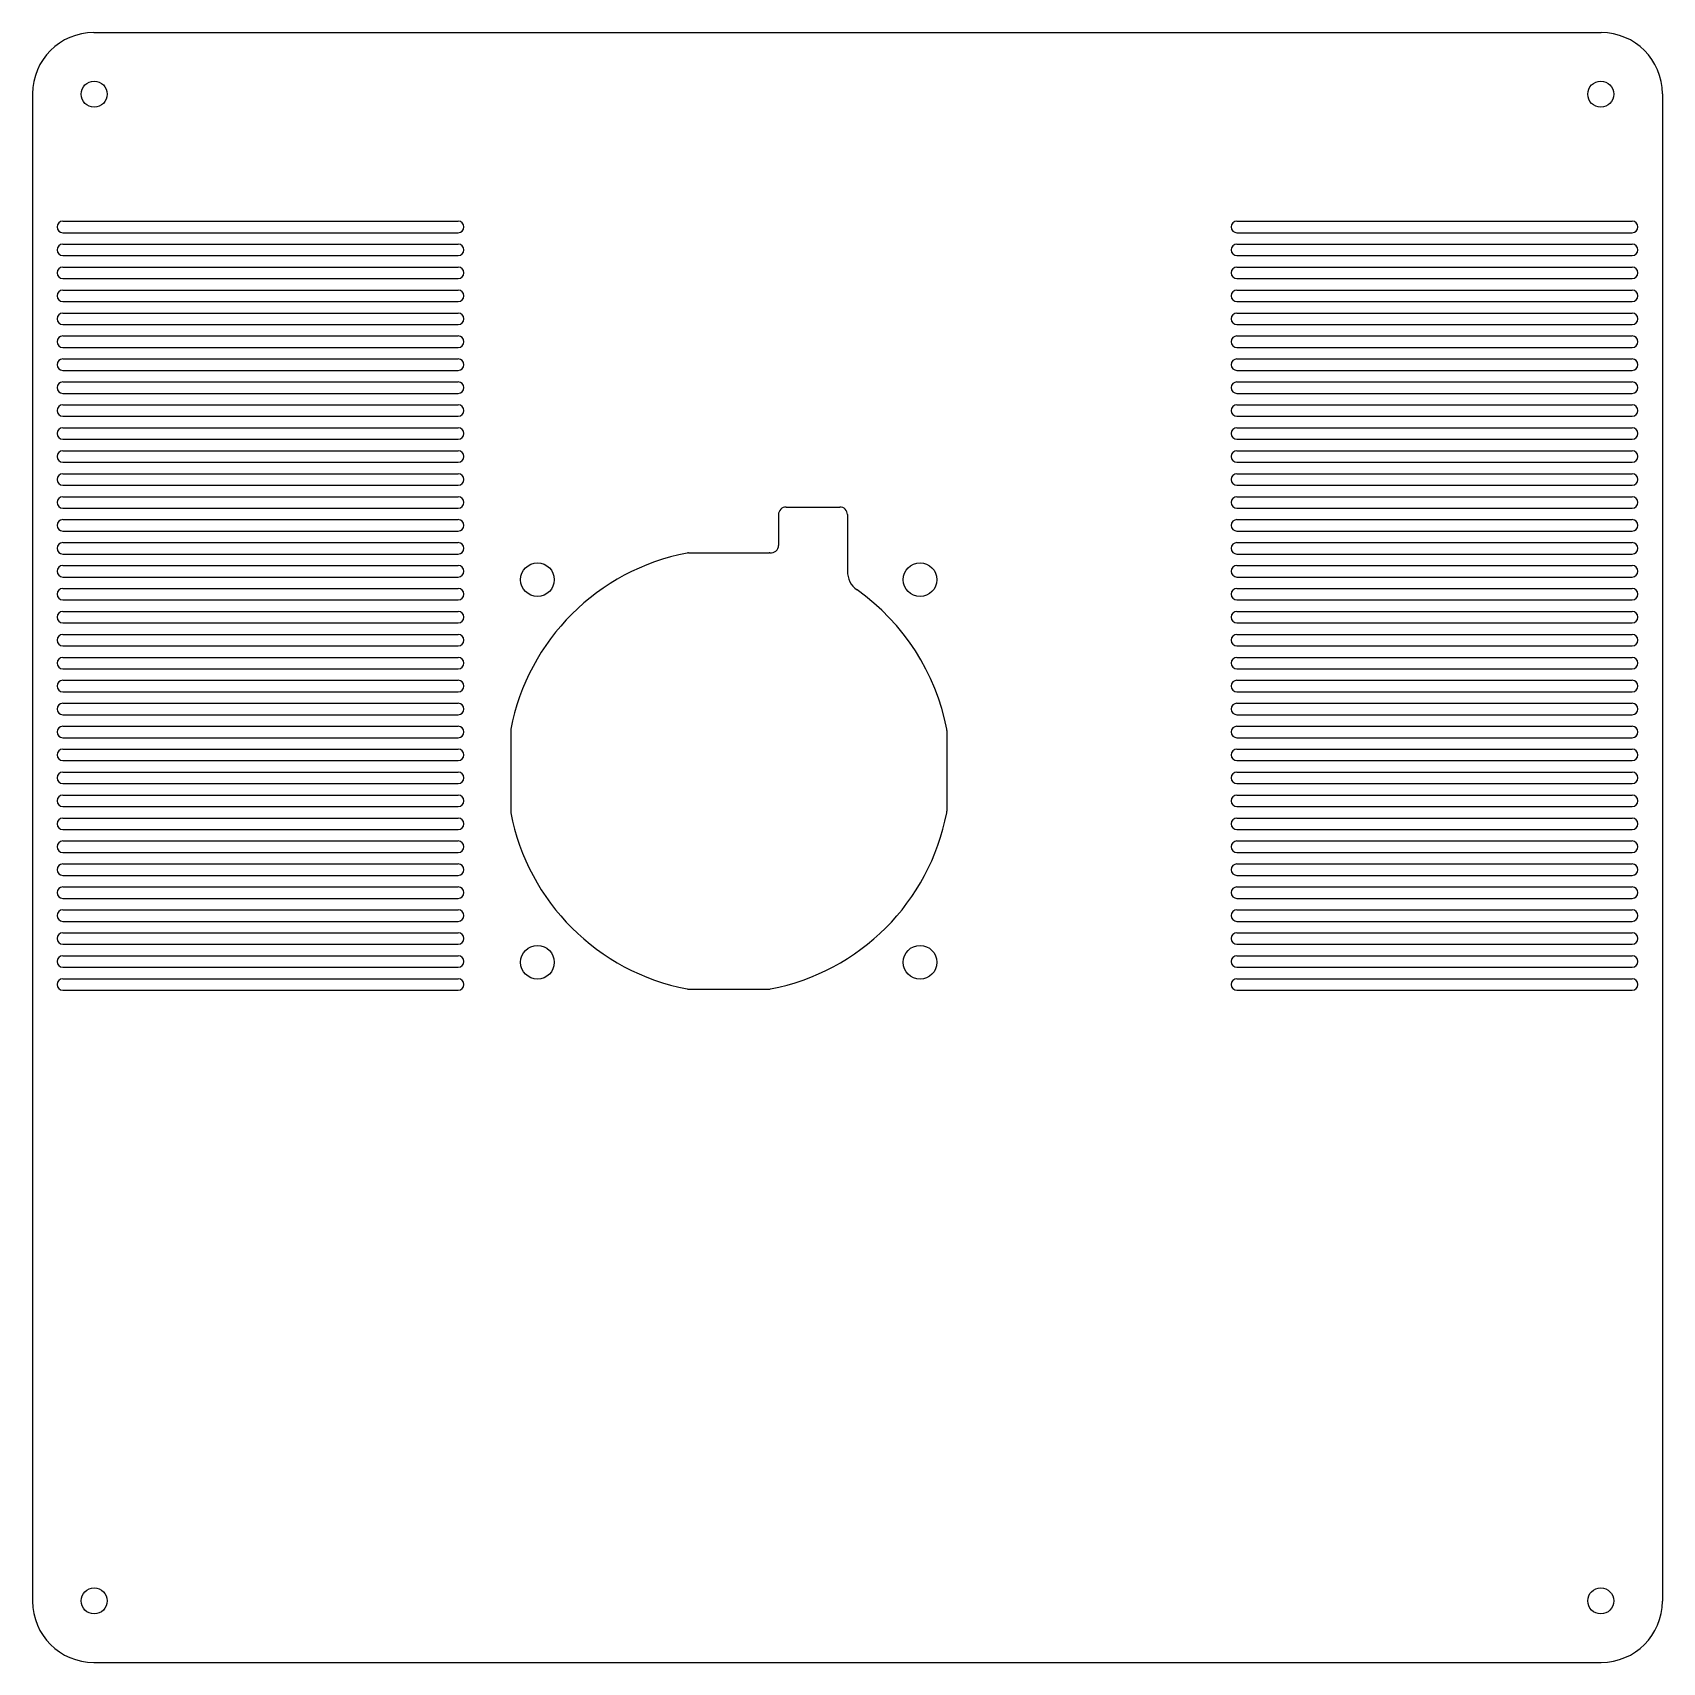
# Model space of a CAD drawing. Header units: centimetres. Extents: x 0 to 21.3, y -20.5 to 0.8.
import ezdxf

# ---------------------------------------------------------------- set-up
doc = ezdxf.new("R2010")
doc.units = ezdxf.units.CM
doc.header["$MEASUREMENT"] = 0
doc.layers.add('247zeroB2 Bottom Panel E3EZ V5 v1_0', color=7, linetype='Continuous')

msp = doc.modelspace()

# ---------------------------------------------------------------- linework, layer by layer
at = {"layer": '247zeroB2 Bottom Panel E3EZ V5 v1_0'}
for p, q in [((0.8, 0.8), (20.499, 0.8)), ((0, 0), (0, -19.7)), ((21.299, 0), (21.299, -19.7)), ((0.395, -1.665), (5.561, -1.665)), ((15.739, -1.665), (20.904, -1.665)), ((0.395, -1.815), (5.561, -1.815)), ((15.739, -1.815), (20.904, -1.815)), ((0.395, -1.965), (5.561, -1.965)), ((0.395, -2.115), (5.561, -2.115)), ((15.739, -1.965), (20.904, -1.965)), ((15.739, -2.115), (20.904, -2.115)), ((0.395, -2.265), (5.561, -2.265)), ((15.739, -2.265), (20.904, -2.265)), ((0.395, -2.415), (5.561, -2.415)), ((15.739, -2.415), (20.904, -2.415)), ((0.395, -2.565), (5.561, -2.565)), ((0.395, -2.715), (5.561, -2.715)), ((15.739, -2.565), (20.904, -2.565)), ((15.739, -2.715), (20.904, -2.715)), ((0.395, -2.865), (5.561, -2.865)), ((15.739, -2.865), (20.904, -2.865)), ((0.395, -3.015), (5.561, -3.015)), ((0.395, -3.165), (5.561, -3.165)), ((15.739, -3.015), (20.904, -3.015)), ((15.739, -3.165), (20.904, -3.165)), ((0.395, -3.315), (5.561, -3.315)), ((15.739, -3.315), (20.904, -3.315)), ((0.395, -3.465), (5.561, -3.465)), ((0.395, -3.615), (5.561, -3.615)), ((15.739, -3.465), (20.904, -3.465)), ((15.739, -3.615), (20.904, -3.615)), ((0.395, -3.765), (5.561, -3.765)), ((15.739, -3.765), (20.904, -3.765)), ((0.395, -3.915), (5.561, -3.915)), ((15.739, -3.915), (20.904, -3.915)), ((0.395, -4.065), (5.561, -4.065)), ((0.395, -4.215), (5.561, -4.215)), ((15.739, -4.065), (20.904, -4.065)), ((15.739, -4.215), (20.904, -4.215)), ((0.395, -4.365), (5.561, -4.365)), ((15.739, -4.365), (20.904, -4.365)), ((0.395, -4.515), (5.561, -4.515)), ((0.395, -4.665), (5.561, -4.665)), ((15.739, -4.515), (20.904, -4.515)), ((15.739, -4.665), (20.904, -4.665)), ((0.395, -4.815), (5.561, -4.815)), ((15.739, -4.815), (20.904, -4.815)), ((0.395, -4.965), (5.561, -4.965)), ((15.739, -4.965), (20.904, -4.965)), ((0.395, -5.115), (5.561, -5.115)), ((0.395, -5.265), (5.561, -5.265)), ((15.739, -5.115), (20.904, -5.115)), ((15.739, -5.265), (20.904, -5.265)), ((0.395, -5.415), (5.561, -5.415)), ((9.748, -5.5), (9.748, -5.901)), ((9.848, -5.4), (10.548, -5.4)), ((10.648, -5.5), (10.648, -6.239)), ((15.739, -5.415), (20.904, -5.415)), ((0.395, -5.565), (5.561, -5.565)), ((0.395, -5.715), (5.561, -5.715)), ((15.739, -5.565), (20.904, -5.565)), ((15.739, -5.715), (20.904, -5.715)), ((0.395, -5.865), (5.561, -5.865)), ((15.739, -5.865), (20.904, -5.865)), ((0.395, -6.015), (5.561, -6.015)), ((0.395, -6.165), (5.561, -6.165)), ((8.571, -6), (9.625, -6)), ((15.739, -6.015), (20.904, -6.015)), ((15.739, -6.165), (20.904, -6.165)), ((0.395, -6.315), (5.561, -6.315)), ((15.739, -6.315), (20.904, -6.315)), ((0.395, -6.465), (5.561, -6.465)), ((15.739, -6.465), (20.904, -6.465)), ((0.395, -6.615), (5.561, -6.615)), ((0.395, -6.765), (5.561, -6.765)), ((15.739, -6.615), (20.904, -6.615)), ((15.739, -6.765), (20.904, -6.765)), ((0.395, -6.915), (5.561, -6.915)), ((15.739, -6.915), (20.904, -6.915)), ((0.395, -7.065), (5.561, -7.065)), ((0.395, -7.215), (5.561, -7.215)), ((15.739, -7.065), (20.904, -7.065)), ((15.739, -7.215), (20.904, -7.215)), ((0.395, -7.365), (5.561, -7.365)), ((15.739, -7.365), (20.904, -7.365)), ((0.395, -7.515), (5.561, -7.515)), ((0.395, -7.665), (5.561, -7.665)), ((15.739, -7.515), (20.904, -7.515)), ((15.739, -7.665), (20.904, -7.665)), ((0.395, -7.815), (5.561, -7.815)), ((15.739, -7.815), (20.904, -7.815)), ((0.395, -7.965), (5.561, -7.965)), ((15.739, -7.965), (20.904, -7.965)), ((0.395, -8.115), (5.561, -8.115)), ((0.395, -8.265), (5.561, -8.265)), ((15.739, -8.115), (20.904, -8.115)), ((15.739, -8.265), (20.904, -8.265)), ((0.395, -8.415), (5.561, -8.415)), ((6.248, -8.323), (6.248, -9.377)), ((11.948, -8.323), (11.948, -9.377)), ((15.739, -8.415), (20.904, -8.415)), ((0.395, -8.565), (5.561, -8.565)), ((0.395, -8.715), (5.561, -8.715)), ((15.739, -8.565), (20.904, -8.565)), ((15.739, -8.715), (20.904, -8.715)), ((0.395, -8.865), (5.561, -8.865)), ((15.739, -8.865), (20.904, -8.865)), ((0.395, -9.015), (5.561, -9.015)), ((15.739, -9.015), (20.904, -9.015)), ((0.395, -9.165), (5.561, -9.165)), ((0.395, -9.315), (5.561, -9.315)), ((15.739, -9.165), (20.904, -9.165)), ((15.739, -9.315), (20.904, -9.315)), ((0.395, -9.465), (5.561, -9.465)), ((15.739, -9.465), (20.904, -9.465)), ((0.395, -9.615), (5.561, -9.615)), ((0.395, -9.765), (5.561, -9.765)), ((15.739, -9.615), (20.904, -9.615)), ((15.739, -9.765), (20.904, -9.765)), ((0.395, -9.915), (5.561, -9.915)), ((15.739, -9.915), (20.904, -9.915)), ((0.395, -10.065), (5.561, -10.065)), ((0.395, -10.215), (5.561, -10.215)), ((15.739, -10.065), (20.904, -10.065)), ((15.739, -10.215), (20.904, -10.215)), ((0.395, -10.365), (5.561, -10.365)), ((15.739, -10.365), (20.904, -10.365)), ((0.395, -10.515), (5.561, -10.515)), ((15.739, -10.515), (20.904, -10.515)), ((0.395, -10.665), (5.561, -10.665)), ((0.395, -10.815), (5.561, -10.815)), ((15.739, -10.665), (20.904, -10.665)), ((15.739, -10.815), (20.904, -10.815)), ((0.395, -10.965), (5.561, -10.965)), ((15.739, -10.965), (20.904, -10.965)), ((0.395, -11.115), (5.561, -11.115)), ((0.395, -11.265), (5.561, -11.265)), ((15.739, -11.115), (20.904, -11.115)), ((15.739, -11.265), (20.904, -11.265)), ((0.395, -11.415), (5.561, -11.415)), ((15.739, -11.415), (20.904, -11.415)), ((0.395, -11.565), (5.561, -11.565)), ((0.395, -11.715), (5.561, -11.715)), ((8.571, -11.7), (9.625, -11.7)), ((15.739, -11.565), (20.904, -11.565)), ((15.739, -11.715), (20.904, -11.715)), ((0.8, -20.5), (20.499, -20.5))]:
    msp.add_line(p, q, dxfattribs=at)
for centre, radius in [((0.805, -0.005), 0.17), ((20.494, -0.005), 0.17), ((6.598, -6.35), 0.22), ((11.598, -6.35), 0.22), ((6.598, -11.35), 0.22), ((11.598, -11.35), 0.22), ((0.805, -19.696), 0.17), ((20.494, -19.696), 0.17)]:
    msp.add_circle(centre, radius, dxfattribs=at)
for centre, radius, start, end in [((0.8, 0), 0.8, 90, 180), ((20.499, 0), 0.8, 0, 90), ((0.395, -1.74), 0.075, 90, 270), ((5.561, -1.74), 0.075, 270, 90), ((15.739, -1.74), 0.075, 90, 270), ((20.904, -1.74), 0.075, 270, 90), ((0.395, -2.04), 0.075, 90, 270), ((5.561, -2.04), 0.075, 270, 90), ((15.739, -2.04), 0.075, 90, 270), ((20.904, -2.04), 0.075, 270, 90), ((0.395, -2.34), 0.075, 90, 270), ((5.561, -2.34), 0.075, 270, 90), ((15.739, -2.34), 0.075, 90, 270), ((20.904, -2.34), 0.075, 270, 90), ((0.395, -2.64), 0.075, 90, 270), ((5.561, -2.64), 0.075, 270, 90), ((15.739, -2.64), 0.075, 90, 270), ((20.904, -2.64), 0.075, 270, 90), ((0.395, -2.94), 0.075, 90, 270), ((5.561, -2.94), 0.075, 270, 90), ((15.739, -2.94), 0.075, 90, 270), ((20.904, -2.94), 0.075, 270, 90), ((0.395, -3.24), 0.075, 90, 270), ((5.561, -3.24), 0.075, 270, 90), ((15.739, -3.24), 0.075, 90, 270), ((20.904, -3.24), 0.075, 270, 90), ((0.395, -3.54), 0.075, 90, 270), ((5.561, -3.54), 0.075, 270, 90), ((15.739, -3.54), 0.075, 90, 270), ((20.904, -3.54), 0.075, 270, 90), ((0.395, -3.84), 0.075, 90, 270), ((5.561, -3.84), 0.075, 270, 90), ((15.739, -3.84), 0.075, 90, 270), ((20.904, -3.84), 0.075, 270, 90), ((0.395, -4.14), 0.075, 90, 270), ((5.561, -4.14), 0.075, 270, 90), ((15.739, -4.14), 0.075, 90, 270), ((20.904, -4.14), 0.075, 270, 90), ((0.395, -4.44), 0.075, 90, 270), ((5.561, -4.44), 0.075, 270, 90), ((15.739, -4.44), 0.075, 90, 270), ((20.904, -4.44), 0.075, 270, 90), ((0.395, -4.74), 0.075, 90, 270), ((5.561, -4.74), 0.075, 270, 90), ((15.739, -4.74), 0.075, 90, 270), ((20.904, -4.74), 0.075, 270, 90), ((0.395, -5.04), 0.075, 90, 270), ((5.561, -5.04), 0.075, 270, 90), ((15.739, -5.04), 0.075, 90, 270), ((20.904, -5.04), 0.075, 270, 90), ((0.395, -5.34), 0.075, 90, 270), ((5.561, -5.34), 0.075, 270, 90), ((15.739, -5.34), 0.075, 90, 270), ((20.904, -5.34), 0.075, 270, 90), ((9.848, -5.5), 0.1, 90, 180), ((10.548, -5.5), 0.1, 0, 90), ((0.395, -5.64), 0.075, 90, 270), ((5.561, -5.64), 0.075, 270, 90), ((15.739, -5.64), 0.075, 90, 270), ((20.904, -5.64), 0.075, 270, 90), ((0.395, -5.94), 0.075, 90, 270), ((5.561, -5.94), 0.075, 270, 90), ((9.648, -5.901), 0.1, 263.3337, 0), ((15.739, -5.94), 0.075, 90, 270), ((20.904, -5.94), 0.075, 270, 90), ((0.395, -6.24), 0.075, 90, 270), ((5.561, -6.24), 0.075, 270, 90), ((9.098, -8.85), 2.9, 100.8441, 169.1559), ((8.571, -6.1), 0.1, 90, 100.8441), ((9.625, -6.1), 0.1, 83.3337, 90), ((15.739, -6.24), 0.075, 90, 270), ((20.904, -6.24), 0.075, 270, 90), ((10.948, -6.239), 0.3, 180, 234.6812), ((0.395, -6.54), 0.075, 90, 270), ((5.561, -6.54), 0.075, 270, 90), ((9.098, -8.85), 2.9, 10.8441, 54.6812), ((15.739, -6.54), 0.075, 90, 270), ((20.904, -6.54), 0.075, 270, 90), ((0.395, -6.84), 0.075, 90, 270), ((5.561, -6.84), 0.075, 270, 90), ((15.739, -6.84), 0.075, 90, 270), ((20.904, -6.84), 0.075, 270, 90), ((0.395, -7.14), 0.075, 90, 270), ((5.561, -7.14), 0.075, 270, 90), ((15.739, -7.14), 0.075, 90, 270), ((20.904, -7.14), 0.075, 270, 90), ((0.395, -7.44), 0.075, 90, 270), ((5.561, -7.44), 0.075, 270, 90), ((15.739, -7.44), 0.075, 90, 270), ((20.904, -7.44), 0.075, 270, 90), ((0.395, -7.74), 0.075, 90, 270), ((5.561, -7.74), 0.075, 270, 90), ((15.739, -7.74), 0.075, 90, 270), ((20.904, -7.74), 0.075, 270, 90), ((0.395, -8.04), 0.075, 90, 270), ((5.561, -8.04), 0.075, 270, 90), ((15.739, -8.04), 0.075, 90, 270), ((20.904, -8.04), 0.075, 270, 90), ((0.395, -8.34), 0.075, 90, 270), ((5.561, -8.34), 0.075, 270, 90), ((6.348, -8.323), 0.1, 169.1559, 180), ((11.848, -8.323), 0.1, 0, 10.8441), ((15.739, -8.34), 0.075, 90, 270), ((20.904, -8.34), 0.075, 270, 90), ((0.395, -8.64), 0.075, 90, 270), ((5.561, -8.64), 0.075, 270, 90), ((15.739, -8.64), 0.075, 90, 270), ((20.904, -8.64), 0.075, 270, 90), ((0.395, -8.94), 0.075, 90, 270), ((5.561, -8.94), 0.075, 270, 90), ((15.739, -8.94), 0.075, 90, 270), ((20.904, -8.94), 0.075, 270, 90), ((0.395, -9.24), 0.075, 90, 270), ((5.561, -9.24), 0.075, 270, 90), ((15.739, -9.24), 0.075, 90, 270), ((20.904, -9.24), 0.075, 270, 90), ((0.395, -9.54), 0.075, 90, 270), ((5.561, -9.54), 0.075, 270, 90), ((6.348, -9.377), 0.1, 180, 190.8441), ((9.098, -8.85), 2.9, 190.8441, 259.1559), ((9.098, -8.85), 2.9, 280.8441, 349.1559), ((11.848, -9.377), 0.1, 349.1559, 0), ((15.739, -9.54), 0.075, 90, 270), ((20.904, -9.54), 0.075, 270, 90), ((0.395, -9.84), 0.075, 90, 270), ((5.561, -9.84), 0.075, 270, 90), ((15.739, -9.84), 0.075, 90, 270), ((20.904, -9.84), 0.075, 270, 90), ((0.395, -10.14), 0.075, 90, 270), ((5.561, -10.14), 0.075, 270, 90), ((15.739, -10.14), 0.075, 90, 270), ((20.904, -10.14), 0.075, 270, 90), ((0.395, -10.44), 0.075, 90, 270), ((5.561, -10.44), 0.075, 270, 90), ((15.739, -10.44), 0.075, 90, 270), ((20.904, -10.44), 0.075, 270, 90), ((0.395, -10.74), 0.075, 90, 270), ((5.561, -10.74), 0.075, 270, 90), ((15.739, -10.74), 0.075, 90, 270), ((20.904, -10.74), 0.075, 270, 90), ((0.395, -11.04), 0.075, 90, 270), ((5.561, -11.04), 0.075, 270, 90), ((15.739, -11.04), 0.075, 90, 270), ((20.904, -11.04), 0.075, 270, 90), ((0.395, -11.34), 0.075, 90, 270), ((5.561, -11.34), 0.075, 270, 90), ((15.739, -11.34), 0.075, 90, 270), ((20.904, -11.34), 0.075, 270, 90), ((0.395, -11.64), 0.075, 90, 270), ((5.561, -11.64), 0.075, 270, 90), ((8.571, -11.6), 0.1, 259.1559, 270), ((9.625, -11.6), 0.1, 270, 280.8441), ((15.739, -11.64), 0.075, 90, 270), ((20.904, -11.64), 0.075, 270, 90), ((0.8, -19.7), 0.8, 180, 270), ((20.499, -19.7), 0.8, 270, 0)]:
    msp.add_arc(centre, radius, start, end, dxfattribs=at)

doc.saveas('drawing.dxf')
